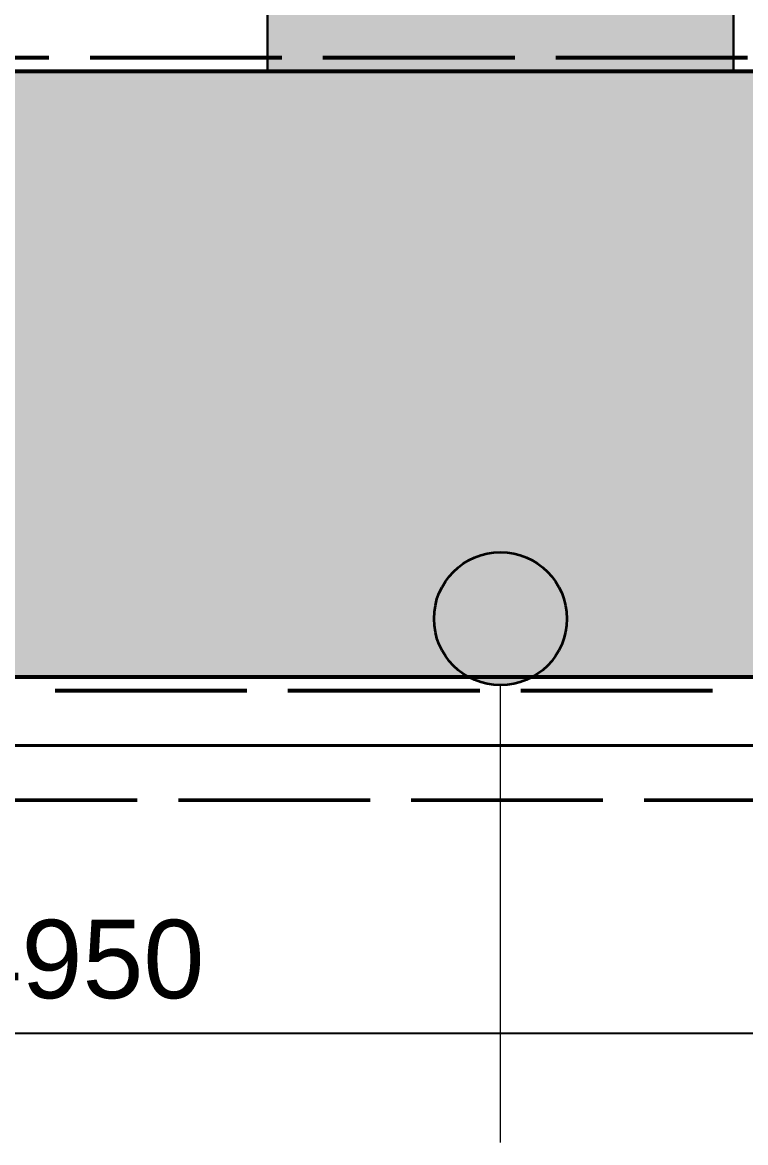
# Model space of a CAD drawing. Header units: millimetres. Extents: x -1812 to 15462, y -2698 to 3255.
# Drawn here: x 7437 to 8368, y -600 to 843 of the extents above; entities that cross this region are included whole.
import ezdxf

# ---------------------------------------------------------------- set-up
doc = ezdxf.new("R2010")
doc.units = ezdxf.units.MM
doc.linetypes.add('DASH_247_53', pattern=[299.861111, 246.944444, -52.916667])
for name, color, linetype in [('ANNOTATIONS', 7, 'Continuous'), ('DIMENSIONS', 7, 'Continuous'), ('GEOFAB', 5, 'Continuous'), ('MANHOLES', 7, 'Continuous'), ('MODULE_ART', 7, 'Continuous'), ('PIPES', 7, 'Continuous'), ('TANK', 7, 'Continuous')]:
    doc.layers.add(name, color=color, linetype=linetype)
doc.styles.add('ARIAL', font='arial.ttf')
doc.dimstyles.get("Standard").update_dxf_attribs({"dimtxt": 2.5, "dimasz": 2.5, "dimexe": 1.25, "dimexo": 0.625, "dimtad": 1, "dimcen": 2.5, "dimazin": 3, "dimtfac": 1, "dimtmove": 0, "dimatfit": 3})

# ---------------------------------------------------------------- blocks, each defined once
blk = doc.blocks.new('atlancube_face')
at = {"true_color": 0x000000}
blk.add_solid([(-1.8, -1.8), (1151.8, -1.8), (-1.8, 781.8), (1151.8, 781.8)], dxfattribs=at)

msp = doc.modelspace()

# ---------------------------------------------------------------- hatches: boundary and pattern name
at = {"layer": 'PIPES', "true_color": 0xbfbfbf}
h = msp.add_hatch(color=7, dxfattribs=at)
h.dxf.hatch_style = 1
h.paths.add_polyline_path([(7966.9, 75, 1), (8138.1, 75, 1)])

# ---------------------------------------------------------------- linework, layer by layer
at = {"layer": 'ANNOTATIONS', "lineweight": 18}
msp.add_line((8052.5, -599.7), (8052.5, -10.6), dxfattribs=at)
at = {"layer": 'GEOFAB', "color": 6, "lineweight": 40}
msp.add_line((-88.2, -88.2), (15038.2, -88.2), dxfattribs=at)
at = {"layer": 'GEOFAB', "color": 5, "linetype": 'DASH_247_53', "lineweight": 50}
msp.add_line((-158.7, -158.7), (15108.8, -158.7), dxfattribs=at)
at = {"layer": 'GEOFAB', "color": 5, "linetype": 'DASH_247_53', "lineweight": 53}
msp.add_lwpolyline([(-17.6, -17.6), (14967.6, -17.6), (14967.6, 797.6), (-17.6, 797.6)], close=True, dxfattribs=at)
at = {"layer": 'MANHOLES', "lineweight": 30}
msp.add_lwpolyline([(7752.5, 780), (8352.5, 780), (8352.5, 2780), (7752.5, 2780)], close=True, dxfattribs=at)
msp.add_lwpolyline([(7752.5, 780), (8352.5, 780), (8352.5, 2780), (7752.5, 2780)], close=True, dxfattribs=at)
at = {"layer": 'MANHOLES', "true_color": 0xb8b8b8}
msp.add_solid([(7752.5, 780), (8352.5, 780), (7752.5, 2780), (8352.5, 2780)], dxfattribs=at)
msp.add_solid([(7752.5, 780), (8352.5, 780), (7752.5, 2780), (8352.5, 2780)], dxfattribs=at)
at = {"layer": 'PIPES', "color": 5, "lineweight": 35}
msp.add_circle((8052.5, 75), 85.6, dxfattribs=at)
at = {"layer": 'TANK', "lineweight": 53}
msp.add_lwpolyline([(0, 0), (14950, 0), (14950, 780), (0, 780)], close=True, dxfattribs=at)

# ---------------------------------------------------------------- block references
at = {"layer": 'MODULE_ART'}
for p in [(6900, 0), (8050, 0)]:
    msp.add_blockref('atlancube_face', p, dxfattribs=at)

# ---------------------------------------------------------------- dimensions: what is measured, and where the dimension line sits
at = {"layer": 'DIMENSIONS'}
msp.add_linear_dim(base=(0, -458.6), p1=(0, -158.7), p2=(14950, -158.7), dimstyle='Standard', override={"dimtxt": 101.035556, "dimasz": 79.375, "dimexe": 52.916667, "dimexo": 0, "dimgap": 44.097222, "dimtad": 1, "dimtih": 0, "dimtoh": 0, "dimdec": 0, "dimtxsty": 'ARIAL', "dimclrd": 7, "dimclre": 7, "dimclrt": 7}, dxfattribs=at).render()

doc.saveas('drawing.dxf')
